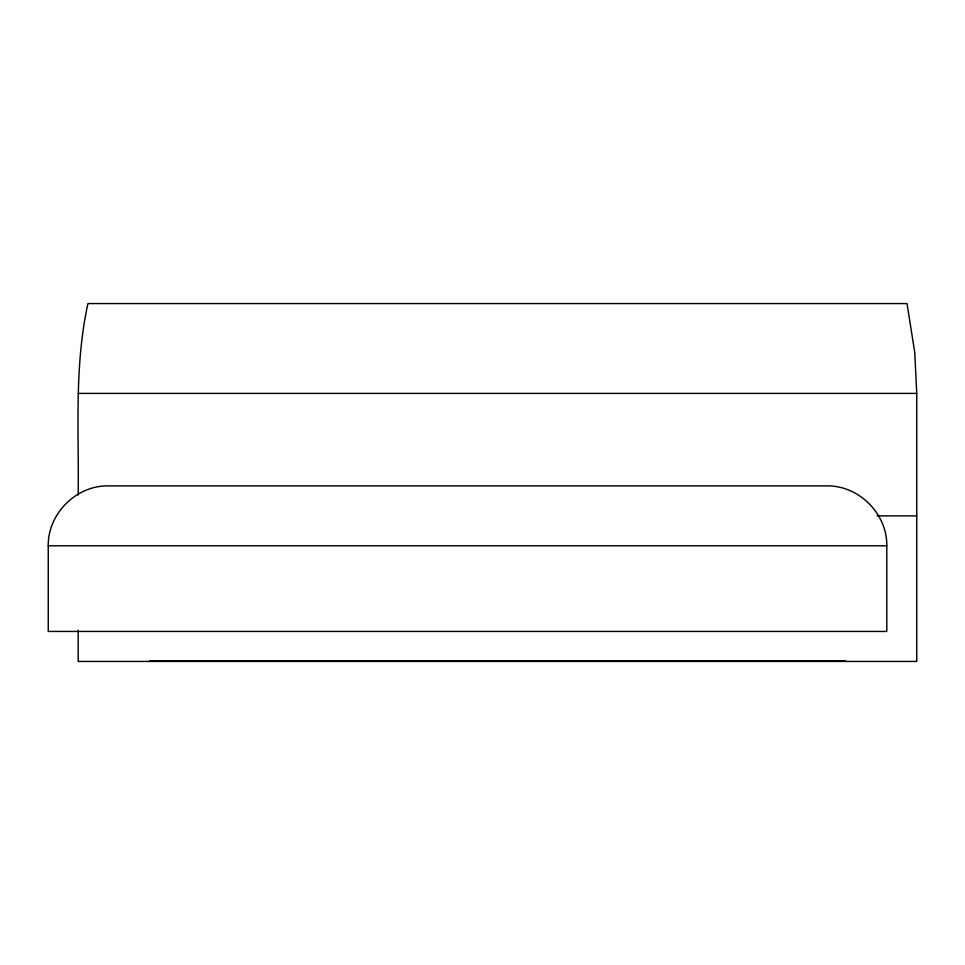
<?xml version="1.0" encoding="UTF-8"?>
<svg xmlns="http://www.w3.org/2000/svg" width="965" height="965" viewBox="0 0 965 965"><rect width="100%" height="100%" fill="white"/><g stroke="black" fill="none" stroke-linecap="round" stroke-linejoin="round"><path stroke-width="1.45" d="M78.201 494.985C79.021 431.15 74.1 366.435 87.936 303.565L907.016 303.565L914.736 352.309L916.75 393.406L916.75 661.435L78.201 661.435L78.201 630.254M48.25 545.78C47.816 513.778 76.138 485.407 108.164 485.89L826.909 485.89C858.91 485.419 887.281 513.778 886.799 545.78L886.799 631.436L48.25 631.436L48.25 545.78L886.799 545.78M78.201 393.406L916.75 393.406M877.161 515.889L916.75 515.889M149.503 660.989L845.437 660.989"/></g></svg>
